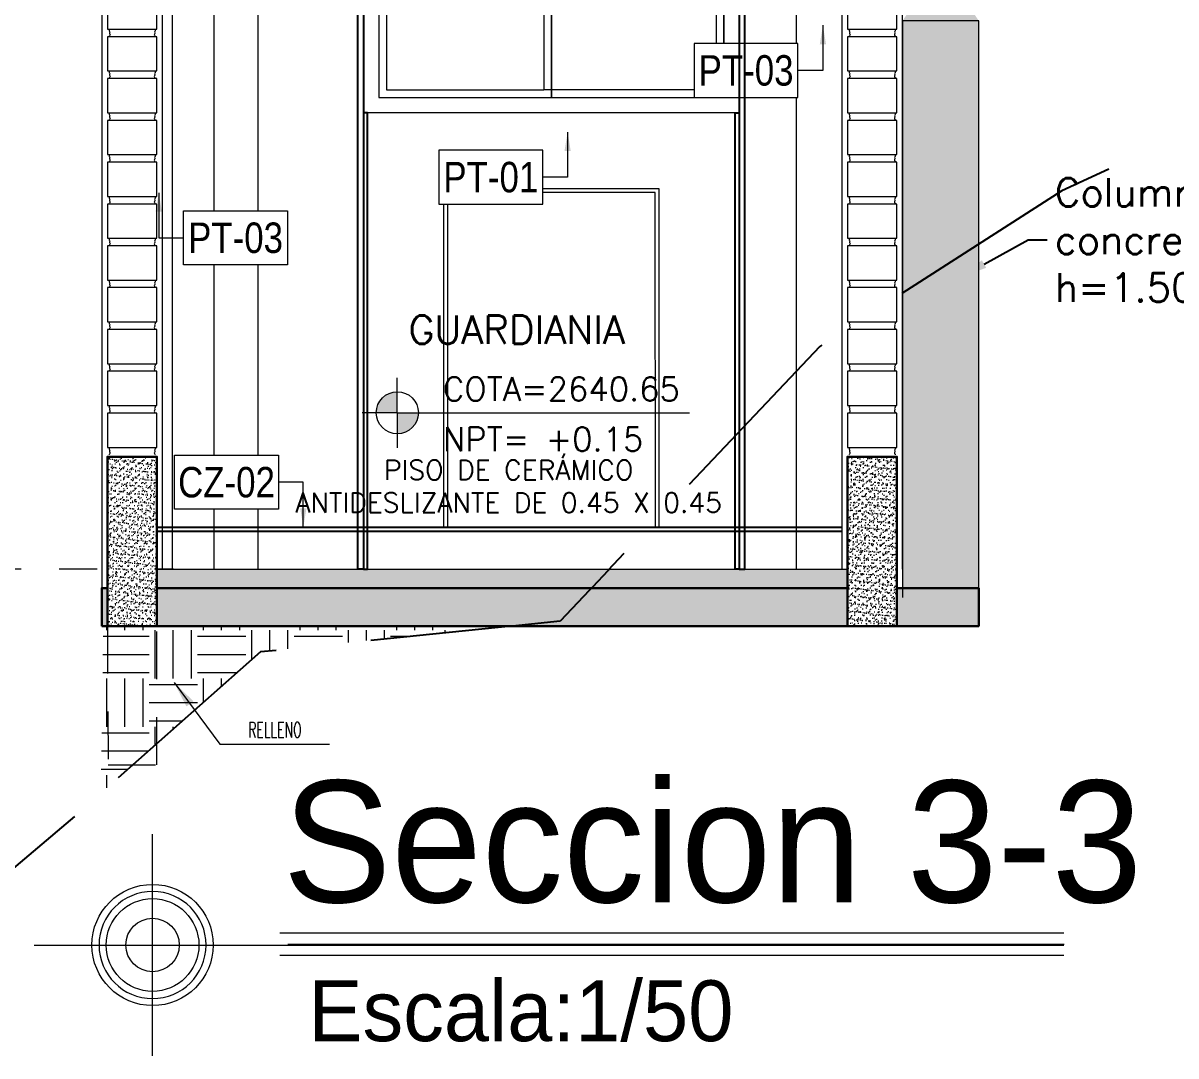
# Model space of a CAD drawing. Header units: millimetres. Extents: x -3570 to 5754, y -12788176 to 1214.
# Drawn here: x 3372.654 to 3375.684, y 1186.151 to 1188.867 of the extents above; entities that cross this region are included whole.
import ezdxf
from ezdxf import colors
from ezdxf.entities.mleader import LeaderData, LeaderLine
from ezdxf.enums import TextEntityAlignment as Align
from ezdxf.math import Vec2, Vec3

# ---------------------------------------------------------------- set-up
doc = ezdxf.new("R2010")
doc.units = ezdxf.units.MM
for name, pattern in [('BENT_XREF_CAHUIDE$0$HIDDEN2', [0.1875, 0.125, -0.0625]), ('CONTINUA', [0]), ('DASHED', [0.75, 0.5, -0.25]), ('HIDDEN2', [4.7625, 3.175, -1.5875]), ('TRAZOS1', [0.15, 0.1, -0.05])]:
    doc.linetypes.add(name, pattern=pattern)
for name, color, linetype, lineweight in [('.', 7, 'Continuous', 0), ('01. MUROS.', 7, 'Continuous', 20), ('07. TARRAJEO.', 70, 'Continuous', 0), ('08. FALSO PISO.', 201, 'Continuous', 5), ('12. VENTANAS.', 142, 'Continuous', 15), ('31. LOSA Y TECHO EN CORTE.', 7, 'Continuous', 30), ('32. SOBRECIMIENTO Y ELEM. DE CONCRETO EN CORTE.', 82, 'Continuous', 30), ('55. INDICADORES - TEXTO (SOLO MÓDULOS).', 45, 'Continuous', 5), ('57. TEXTOS GENERALES (MÓDULOS).', 7, 'Continuous', 0), ('COTAS', 7, 'Continuous', 0), ('LINEAS ELEVACIONES', 252, 'Continuous', 0), ('P-Columnas-existentes', 8, 'Continuous', 50), ('PROYECCION', 1, 'HIDDEN2', 9), ('SGE_0.13', 6, 'Continuous', 13), ('SGE_NIVELES', 1, 'Continuous', 9), ('SGE_TEXTO-CHICOS-03', 3, 'Continuous', 9), ('SGE_TEXTO-MEDIANO-04', 4, 'Continuous', 40), ('Texto', 7, 'Continuous', 5)]:
    doc.layers.add(name, color=color, linetype=linetype, lineweight=lineweight)
doc.layers.add('C-ROAD-PROF', color=1, linetype='DASHED')
doc.styles.add('ESC 1-50 C', font='arial.ttf', dxfattribs={"height": 0.075})
doc.styles.add('Pristina_ParCons', font='PRISTINA.TTF')
doc.styles.add('ROMANS', font='romans.shx')
doc.styles.add('SIMPLEX 50', font='simplex.shx', dxfattribs={"width": 0.6, "height": 0.08})
doc.styles.add('TEXTOS 20', font='ARIALN.TTF', dxfattribs={"height": 0.08})
doc.dimstyles.new('ESC G 1.50', dxfattribs={"dimtxt": 0.08, "dimasz": 0.08, "dimexe": 0.08, "dimexo": 0.05, "dimgap": 0.02, "dimtad": 2, "dimtih": 1, "dimtoh": 1, "dimzin": 1, "dimdsep": 46, "dimtxsty": 'SIMPLEX 50', "dimblk": 'ARCHTICK', "dimcen": 0, "dimdle": 0.06, "dimclrd": 256, "dimclre": 256, "dimclrt": 256, "dimadec": 0, "dimazin": 0, "dimtfac": 1, "dimtix": 1, "dimtmove": 2, "dimatfit": 3, "dimfxl": 0.5, "dimfxlon": 1, "dimlwd": -1, "dimlwe": -1, "dimarcsym": 0})

# ---------------------------------------------------------------- blocks, each defined once
blk = doc.blocks.new('*U294')
blk.add_wipeout([(0, 0.05), (0, 0), (1.8154, 0), (1.8154, 0.05)])
at = {"layer": '08. FALSO PISO.'}
h = blk.add_hatch(dxfattribs=at)
h.set_pattern_fill('AR-CONC', color=144, scale=0.0003)
h.set_pattern_definition([(50, (-321521.09505, -8885980.608303), (0.0546554006988, -0.00478172566167), [0.005715, -0.062865]), (355, (-321521.09505, -8885980.6083), (-0.0105730264275, 0.0573170535717), [0.004572, -0.050292175251]), (100.4514447, (-321521.090496, -8885980.6087), (0.0440823741271, 0.05253532557366), [0.00485700264, -0.05342707338]), (46.1842, (-321521.09505, -8885980.59306), (0.08132371226764, -0.0126126983798), [0.0085725, -0.0942975]), (96.63555761, (-321521.08827, -8885980.59411), (0.07122124021545, 0.0742278373793), [0.007285506942, -0.080140682448]), (351.18415117, (-321521.09505, -8885980.59306), (0.0712212402195, 0.07422783737566), [0.006857990121, -0.075437919576]), (21, (-321521.08743, -8885980.596873), (0.04548431738074, -0.03067955945613), [0.005715, -0.062865]), (326, (-321521.08743, -8885980.59687), (0.0185406085043, 0.0552563898367), [0.004572, -0.050292]), (71.451445, (-321521.08364, -8885980.59943), (0.0640249257836, 0.02457683066577), [0.00485700264, -0.05342698128]), (37.5, (-321521.09505, -8885980.608303), (0.000926580975178, 0.025366511661946), [0, -0.0496824, 0, -0.051054, 0, -0.0504825]), (7.5, (-321521.09505, -8885980.608303), (0.02004589875309, 0.03005417244544), [0, -0.0291084, 0, -0.0485394, 0, -0.0192405]), (327.5, (-321521.112043, -8885980.608303), (0.04067717855006, -0.0017186231978), [0, -0.01905, 0, -0.059436, 0, -0.078867]), (317.5, (-321521.119663, -8885980.608303), (0.0444387544158, 0.00762794731), [0, -0.024765, 0, -0.0394716, 0, -0.056007])])
h.paths.add_polyline_path([(1.8154, 0), (0, 0), (0, 0.05), (1.8154, 0.05)])
at = {"layer": '08. FALSO PISO.', "color": 144}
blk.add_lwpolyline([(1.8154, 0), (0, 0), (0, 0.05), (1.8154, 0.05)], close=True, dxfattribs=at)
blk = doc.blocks.new('*U295')
at = {"color": 9, "true_color": 0xc7c8ca}
blk.add_wipeout([(2.3055, 0), (2.3055, -0.1), (0, -0.1), (0, 0)], dxfattribs=at)
at = {"layer": '31. LOSA Y TECHO EN CORTE.', "lineweight": 0}
h = blk.add_hatch(dxfattribs=at)
h.set_pattern_fill('AR-CONC', color=256, scale=0.0005)
h.set_pattern_definition([(50, (-205.35011, 52.209195), (0.091092334, -0.007969543), [0.009525, -0.104775]), (355, (-205.35011, 52.209195), (-0.01762171, 0.095528423), [0.00762, -0.083820292]), (100.451445, (-205.34252, 52.20853), (0.073470624, 0.087558876), [0.008095004, -0.089045122]), (46.1842, (-205.35011, 52.2346), (0.13553952, -0.021021164), [0.0142875, -0.1571625]), (96.63556, (-205.33881, 52.23284), (0.11870207, 0.12371306), [0.01214251, -0.1335678]), (351.18415, (-205.35011, 52.2346), (0.11870207, 0.12371306), [0.01142998, -0.12572987]), (21, (-205.33741, 52.228245), (0.075807196, -0.0511326), [0.009525, -0.104775]), (326, (-205.33741, 52.228245), (0.030901014, 0.092093983), [0.00762, -0.08382]), (71.451445, (-205.33109, 52.22398), (0.10670821, 0.040961384), [0.008095004, -0.08904497]), (37.5, (-205.35011, 52.209195), (0.0015443016, 0.0422775194), [0, -0.082804, 0, -0.08509, 0, -0.0841375]), (7.5, (-205.35011, 52.209195), (0.033409831, 0.050090287), [0, -0.048514, 0, -0.080899, 0, -0.0320675]), (327.5, (-205.37843, 52.209195), (0.0677952976, -0.002864372), [0, -0.03175, 0, -0.09906, 0, -0.131445]), (317.5, (-205.39113, 52.209195), (0.07406459, 0.012713246), [0, -0.041275, 0, -0.065786, 0, -0.093345])])
h.paths.add_polyline_path([(0, -0.1), (2.3055, -0.1), (2.3055, 0), (0, 0)])
at = {"layer": '07. TARRAJEO.'}
blk.add_line((0.015, -0.1), (2.3055, -0.1), dxfattribs=at)
at = {"layer": '31. LOSA Y TECHO EN CORTE.'}
blk.add_lwpolyline([(0, -0.1), (2.3055, -0.1), (2.3055, 0), (0, 0)], close=True, dxfattribs=at)
blk = doc.blocks.new('*U292')
at = {"layer": '01. MUROS.', "color": 146, "true_color": 0x03507d}
for points in [[(0.13, 2.55), (0, 2.55), (0, 2.611), (0.13, 2.611)], [(0.13, 2.44), (0, 2.44), (0, 2.53), (0.13, 2.53)], [(0.13, 2.33), (0, 2.33), (0, 2.42), (0.13, 2.42)], [(0.13, 2.22), (0, 2.22), (0, 2.31), (0.13, 2.31)], [(0.13, 2.11), (0, 2.11), (0, 2.2), (0.13, 2.2)], [(0.13, 2), (0, 2), (0, 2.09), (0.13, 2.09)], [(0.13, 1.89), (0, 1.89), (0, 1.98), (0.13, 1.98)], [(0.13, 1.78), (0, 1.78), (0, 1.87), (0.13, 1.87)], [(0.13, 1.67), (0, 1.67), (0, 1.76), (0.13, 1.76)], [(0.13, 1.56), (0, 1.56), (0, 1.65), (0.13, 1.65)], [(0.13, 1.45), (0, 1.45), (0, 1.54), (0.13, 1.54)], [(0.13, 1.34), (0, 1.34), (0, 1.43), (0.13, 1.43)], [(0.13, 1.23), (0, 1.23), (0, 1.32), (0.13, 1.32)], [(0.13, 1.12), (0, 1.12), (0, 1.21), (0.13, 1.21)], [(0.13, 1.01), (0, 1.01), (0, 1.1), (0.13, 1.1)], [(0.13, 0.9), (0, 0.9), (0, 0.99), (0.13, 0.99)], [(0.13, 0.79), (0, 0.79), (0, 0.88), (0.13, 0.88)], [(0.13, 0.68), (0, 0.68), (0, 0.77), (0.13, 0.77)], [(0.13, 0.57), (0, 0.57), (0, 0.66), (0.13, 0.66)], [(0.13, 0.46), (0, 0.46), (0, 0.55), (0.13, 0.55)], [(0.13, 0.35), (0, 0.35), (0, 0.44), (0.13, 0.44)], [(0.13, 0.24), (0, 0.24), (0, 0.33), (0.13, 0.33)], [(0.13, 0.13), (0, 0.13), (0, 0.22), (0.13, 0.22)], [(0.13, 0.02), (0, 0.02), (0, 0.11), (0.13, 0.11)]]:
    blk.add_lwpolyline(points, close=True, dxfattribs=at)
for points, knots in [([(0.0058, 2.55), (0.0047, 2.5483), (0.0029, 2.5454), (0.0077, 2.5423), (0.0037, 2.5386), (0.0082, 2.5353), (0.0045, 2.5328), (0.0049, 2.5308), (0.005, 2.53)], [0.00011014, 0.00011014, 0.00011014, 0.00011014, 0.00522058, 0.00867691, 0.01247807, 0.01624097, 0.01967059, 0.02200747, 0.02200747, 0.02200747, 0.02200747]), ([(0.1242, 2.55), (0.1253, 2.5483), (0.1271, 2.5454), (0.1223, 2.5423), (0.1263, 2.5386), (0.1218, 2.5353), (0.1255, 2.5328), (0.1251, 2.5308), (0.125, 2.53)], [0.00011014, 0.00011014, 0.00011014, 0.00011014, 0.00522058, 0.0086769, 0.01247807, 0.01624097, 0.01967059, 0.02200747, 0.02200747, 0.02200747, 0.02200747]), ([(0.0058, 2.44), (0.0047, 2.4383), (0.0029, 2.4354), (0.0077, 2.4323), (0.0037, 2.4286), (0.0082, 2.4253), (0.0045, 2.4228), (0.0049, 2.4208), (0.005, 2.42)], [0.00011014, 0.00011014, 0.00011014, 0.00011014, 0.00522058, 0.00867691, 0.01247807, 0.01624097, 0.01967059, 0.02200747, 0.02200747, 0.02200747, 0.02200747]), ([(0.1242, 2.44), (0.1253, 2.4383), (0.1271, 2.4354), (0.1223, 2.4323), (0.1263, 2.4286), (0.1218, 2.4253), (0.1255, 2.4228), (0.1251, 2.4208), (0.125, 2.42)], [0.00011014, 0.00011014, 0.00011014, 0.00011014, 0.00522058, 0.0086769, 0.01247807, 0.01624097, 0.01967059, 0.02200747, 0.02200747, 0.02200747, 0.02200747]), ([(0.0058, 2.33), (0.0047, 2.3283), (0.0029, 2.3254), (0.0077, 2.3223), (0.0037, 2.3186), (0.0082, 2.3153), (0.0045, 2.3128), (0.0049, 2.3108), (0.005, 2.31)], [0.00011014, 0.00011014, 0.00011014, 0.00011014, 0.00522058, 0.00867691, 0.01247807, 0.01624097, 0.01967059, 0.02200747, 0.02200747, 0.02200747, 0.02200747]), ([(0.1242, 2.33), (0.1253, 2.3283), (0.1271, 2.3254), (0.1223, 2.3223), (0.1263, 2.3186), (0.1218, 2.3153), (0.1255, 2.3128), (0.1251, 2.3108), (0.125, 2.31)], [0.00011014, 0.00011014, 0.00011014, 0.00011014, 0.00522058, 0.0086769, 0.01247807, 0.01624097, 0.01967059, 0.02200747, 0.02200747, 0.02200747, 0.02200747]), ([(0.0058, 2.22), (0.0047, 2.2183), (0.0029, 2.2154), (0.0077, 2.2123), (0.0037, 2.2086), (0.0082, 2.2053), (0.0045, 2.2028), (0.0049, 2.2008), (0.005, 2.2)], [0.00011014, 0.00011014, 0.00011014, 0.00011014, 0.00522058, 0.00867691, 0.01247807, 0.01624097, 0.01967059, 0.02200747, 0.02200747, 0.02200747, 0.02200747]), ([(0.1242, 2.22), (0.1253, 2.2183), (0.1271, 2.2154), (0.1223, 2.2123), (0.1263, 2.2086), (0.1218, 2.2053), (0.1255, 2.2028), (0.1251, 2.2008), (0.125, 2.2)], [0.00011014, 0.00011014, 0.00011014, 0.00011014, 0.00522058, 0.0086769, 0.01247807, 0.01624097, 0.01967059, 0.02200747, 0.02200747, 0.02200747, 0.02200747]), ([(0.0058, 2.11), (0.0047, 2.1083), (0.0029, 2.1054), (0.0077, 2.1023), (0.0037, 2.0986), (0.0082, 2.0953), (0.0045, 2.0928), (0.0049, 2.0908), (0.005, 2.09)], [0.00011014, 0.00011014, 0.00011014, 0.00011014, 0.00522058, 0.00867691, 0.01247807, 0.01624097, 0.01967059, 0.02200747, 0.02200747, 0.02200747, 0.02200747]), ([(0.1242, 2.11), (0.1253, 2.1083), (0.1271, 2.1054), (0.1223, 2.1023), (0.1263, 2.0986), (0.1218, 2.0953), (0.1255, 2.0928), (0.1251, 2.0908), (0.125, 2.09)], [0.00011014, 0.00011014, 0.00011014, 0.00011014, 0.00522058, 0.0086769, 0.01247807, 0.01624097, 0.01967059, 0.02200747, 0.02200747, 0.02200747, 0.02200747]), ([(0.0058, 2), (0.0047, 1.9983), (0.0029, 1.9954), (0.0077, 1.9923), (0.0037, 1.9886), (0.0082, 1.9853), (0.0045, 1.9828), (0.0049, 1.9808), (0.005, 1.98)], [0.00011014, 0.00011014, 0.00011014, 0.00011014, 0.00522058, 0.00867691, 0.01247807, 0.01624097, 0.01967059, 0.02200747, 0.02200747, 0.02200747, 0.02200747]), ([(0.1242, 2), (0.1253, 1.9983), (0.1271, 1.9954), (0.1223, 1.9923), (0.1263, 1.9886), (0.1218, 1.9853), (0.1255, 1.9828), (0.1251, 1.9808), (0.125, 1.98)], [0.00011014, 0.00011014, 0.00011014, 0.00011014, 0.00522058, 0.0086769, 0.01247807, 0.01624097, 0.01967059, 0.02200747, 0.02200747, 0.02200747, 0.02200747]), ([(0.0058, 1.89), (0.0047, 1.8883), (0.0029, 1.8854), (0.0077, 1.8823), (0.0037, 1.8786), (0.0082, 1.8753), (0.0045, 1.8728), (0.0049, 1.8708), (0.005, 1.87)], [0.00011014, 0.00011014, 0.00011014, 0.00011014, 0.00522058, 0.00867691, 0.01247807, 0.01624097, 0.01967059, 0.02200747, 0.02200747, 0.02200747, 0.02200747]), ([(0.1242, 1.89), (0.1253, 1.8883), (0.1271, 1.8854), (0.1223, 1.8823), (0.1263, 1.8786), (0.1218, 1.8753), (0.1255, 1.8728), (0.1251, 1.8708), (0.125, 1.87)], [0.00011014, 0.00011014, 0.00011014, 0.00011014, 0.00522058, 0.0086769, 0.01247807, 0.01624097, 0.01967059, 0.02200747, 0.02200747, 0.02200747, 0.02200747]), ([(0.0058, 1.78), (0.0047, 1.7783), (0.0029, 1.7754), (0.0077, 1.7723), (0.0037, 1.7686), (0.0082, 1.7653), (0.0045, 1.7628), (0.0049, 1.7608), (0.005, 1.76)], [0.00011014, 0.00011014, 0.00011014, 0.00011014, 0.00522058, 0.00867691, 0.01247807, 0.01624097, 0.01967059, 0.02200747, 0.02200747, 0.02200747, 0.02200747]), ([(0.1242, 1.78), (0.1253, 1.7783), (0.1271, 1.7754), (0.1223, 1.7723), (0.1263, 1.7686), (0.1218, 1.7653), (0.1255, 1.7628), (0.1251, 1.7608), (0.125, 1.76)], [0.00011014, 0.00011014, 0.00011014, 0.00011014, 0.00522058, 0.0086769, 0.01247807, 0.01624097, 0.01967059, 0.02200747, 0.02200747, 0.02200747, 0.02200747]), ([(0.0058, 1.67), (0.0047, 1.6683), (0.0029, 1.6654), (0.0077, 1.6623), (0.0037, 1.6586), (0.0082, 1.6553), (0.0045, 1.6528), (0.0049, 1.6508), (0.005, 1.65)], [0.00011014, 0.00011014, 0.00011014, 0.00011014, 0.00522058, 0.00867691, 0.01247807, 0.01624097, 0.01967059, 0.02200747, 0.02200747, 0.02200747, 0.02200747]), ([(0.1242, 1.67), (0.1253, 1.6683), (0.1271, 1.6654), (0.1223, 1.6623), (0.1263, 1.6586), (0.1218, 1.6553), (0.1255, 1.6528), (0.1251, 1.6508), (0.125, 1.65)], [0.00011014, 0.00011014, 0.00011014, 0.00011014, 0.00522058, 0.0086769, 0.01247807, 0.01624097, 0.01967059, 0.02200747, 0.02200747, 0.02200747, 0.02200747]), ([(0.0058, 1.56), (0.0047, 1.5583), (0.0029, 1.5554), (0.0077, 1.5523), (0.0037, 1.5486), (0.0082, 1.5453), (0.0045, 1.5428), (0.0049, 1.5408), (0.005, 1.54)], [0.00011014, 0.00011014, 0.00011014, 0.00011014, 0.00522058, 0.00867691, 0.01247807, 0.01624097, 0.01967059, 0.02200747, 0.02200747, 0.02200747, 0.02200747]), ([(0.1242, 1.56), (0.1253, 1.5583), (0.1271, 1.5554), (0.1223, 1.5523), (0.1263, 1.5486), (0.1218, 1.5453), (0.1255, 1.5428), (0.1251, 1.5408), (0.125, 1.54)], [0.00011014, 0.00011014, 0.00011014, 0.00011014, 0.00522058, 0.0086769, 0.01247807, 0.01624097, 0.01967059, 0.02200747, 0.02200747, 0.02200747, 0.02200747]), ([(0.0058, 1.45), (0.0047, 1.4483), (0.0029, 1.4454), (0.0077, 1.4423), (0.0037, 1.4386), (0.0082, 1.4353), (0.0045, 1.4328), (0.0049, 1.4308), (0.005, 1.43)], [0.00011014, 0.00011014, 0.00011014, 0.00011014, 0.00522058, 0.00867691, 0.01247807, 0.01624097, 0.01967059, 0.02200747, 0.02200747, 0.02200747, 0.02200747]), ([(0.1242, 1.45), (0.1253, 1.4483), (0.1271, 1.4454), (0.1223, 1.4423), (0.1263, 1.4386), (0.1218, 1.4353), (0.1255, 1.4328), (0.1251, 1.4308), (0.125, 1.43)], [0.00011014, 0.00011014, 0.00011014, 0.00011014, 0.00522058, 0.0086769, 0.01247807, 0.01624097, 0.01967059, 0.02200747, 0.02200747, 0.02200747, 0.02200747]), ([(0.0058, 1.34), (0.0047, 1.3383), (0.0029, 1.3354), (0.0077, 1.3323), (0.0037, 1.3286), (0.0082, 1.3253), (0.0045, 1.3228), (0.0049, 1.3208), (0.005, 1.32)], [0.00011014, 0.00011014, 0.00011014, 0.00011014, 0.00522058, 0.00867691, 0.01247807, 0.01624097, 0.01967059, 0.02200747, 0.02200747, 0.02200747, 0.02200747]), ([(0.1242, 1.34), (0.1253, 1.3383), (0.1271, 1.3354), (0.1223, 1.3323), (0.1263, 1.3286), (0.1218, 1.3253), (0.1255, 1.3228), (0.1251, 1.3208), (0.125, 1.32)], [0.00011014, 0.00011014, 0.00011014, 0.00011014, 0.00522058, 0.0086769, 0.01247807, 0.01624097, 0.01967059, 0.02200747, 0.02200747, 0.02200747, 0.02200747]), ([(0.0058, 1.23), (0.0047, 1.2283), (0.0029, 1.2254), (0.0077, 1.2223), (0.0037, 1.2186), (0.0082, 1.2153), (0.0045, 1.2128), (0.0049, 1.2108), (0.005, 1.21)], [0.00011014, 0.00011014, 0.00011014, 0.00011014, 0.00522058, 0.00867691, 0.01247807, 0.01624097, 0.01967059, 0.02200747, 0.02200747, 0.02200747, 0.02200747]), ([(0.1242, 1.23), (0.1253, 1.2283), (0.1271, 1.2254), (0.1223, 1.2223), (0.1263, 1.2186), (0.1218, 1.2153), (0.1255, 1.2128), (0.1251, 1.2108), (0.125, 1.21)], [0.00011014, 0.00011014, 0.00011014, 0.00011014, 0.00522058, 0.0086769, 0.01247807, 0.01624097, 0.01967059, 0.02200747, 0.02200747, 0.02200747, 0.02200747]), ([(0.0058, 1.12), (0.0047, 1.1183), (0.0029, 1.1154), (0.0077, 1.1123), (0.0037, 1.1086), (0.0082, 1.1053), (0.0045, 1.1028), (0.0049, 1.1008), (0.005, 1.1)], [0.00011014, 0.00011014, 0.00011014, 0.00011014, 0.00522058, 0.00867691, 0.01247807, 0.01624097, 0.01967059, 0.02200747, 0.02200747, 0.02200747, 0.02200747]), ([(0.1242, 1.12), (0.1253, 1.1183), (0.1271, 1.1154), (0.1223, 1.1123), (0.1263, 1.1086), (0.1218, 1.1053), (0.1255, 1.1028), (0.1251, 1.1008), (0.125, 1.1)], [0.00011014, 0.00011014, 0.00011014, 0.00011014, 0.00522058, 0.0086769, 0.01247807, 0.01624097, 0.01967059, 0.02200747, 0.02200747, 0.02200747, 0.02200747]), ([(0.0058, 1.01), (0.0047, 1.0083), (0.0029, 1.0054), (0.0077, 1.0023), (0.0037, 0.9986), (0.0082, 0.9953), (0.0045, 0.9928), (0.0049, 0.9908), (0.005, 0.99)], [0.00011014, 0.00011014, 0.00011014, 0.00011014, 0.00522058, 0.00867691, 0.01247807, 0.01624097, 0.01967059, 0.02200747, 0.02200747, 0.02200747, 0.02200747]), ([(0.1242, 1.01), (0.1253, 1.0083), (0.1271, 1.0054), (0.1223, 1.0023), (0.1263, 0.9986), (0.1218, 0.9953), (0.1255, 0.9928), (0.1251, 0.9908), (0.125, 0.99)], [0.00011014, 0.00011014, 0.00011014, 0.00011014, 0.00522058, 0.0086769, 0.01247807, 0.01624097, 0.01967059, 0.02200747, 0.02200747, 0.02200747, 0.02200747]), ([(0.0058, 0.9), (0.0047, 0.8983), (0.0029, 0.8954), (0.0077, 0.8923), (0.0037, 0.8886), (0.0082, 0.8853), (0.0045, 0.8828), (0.0049, 0.8808), (0.005, 0.88)], [0.00011014, 0.00011014, 0.00011014, 0.00011014, 0.00522058, 0.00867691, 0.01247807, 0.01624097, 0.01967059, 0.02200747, 0.02200747, 0.02200747, 0.02200747]), ([(0.1242, 0.9), (0.1253, 0.8983), (0.1271, 0.8954), (0.1223, 0.8923), (0.1263, 0.8886), (0.1218, 0.8853), (0.1255, 0.8828), (0.1251, 0.8808), (0.125, 0.88)], [0.00011014, 0.00011014, 0.00011014, 0.00011014, 0.00522058, 0.0086769, 0.01247807, 0.01624097, 0.01967059, 0.02200747, 0.02200747, 0.02200747, 0.02200747]), ([(0.0058, 0.79), (0.0047, 0.7883), (0.0029, 0.7854), (0.0077, 0.7823), (0.0037, 0.7786), (0.0082, 0.7753), (0.0045, 0.7728), (0.0049, 0.7708), (0.005, 0.77)], [0.00011014, 0.00011014, 0.00011014, 0.00011014, 0.00522058, 0.00867691, 0.01247807, 0.01624097, 0.01967059, 0.02200747, 0.02200747, 0.02200747, 0.02200747]), ([(0.1242, 0.79), (0.1253, 0.7883), (0.1271, 0.7854), (0.1223, 0.7823), (0.1263, 0.7786), (0.1218, 0.7753), (0.1255, 0.7728), (0.1251, 0.7708), (0.125, 0.77)], [0.00011014, 0.00011014, 0.00011014, 0.00011014, 0.00522058, 0.0086769, 0.01247807, 0.01624097, 0.01967059, 0.02200747, 0.02200747, 0.02200747, 0.02200747]), ([(0.0058, 0.68), (0.0047, 0.6783), (0.0029, 0.6754), (0.0077, 0.6723), (0.0037, 0.6686), (0.0082, 0.6653), (0.0045, 0.6628), (0.0049, 0.6608), (0.005, 0.66)], [0.00011014, 0.00011014, 0.00011014, 0.00011014, 0.00522058, 0.00867691, 0.01247807, 0.01624097, 0.01967059, 0.02200747, 0.02200747, 0.02200747, 0.02200747]), ([(0.1242, 0.68), (0.1253, 0.6783), (0.1271, 0.6754), (0.1223, 0.6723), (0.1263, 0.6686), (0.1218, 0.6653), (0.1255, 0.6628), (0.1251, 0.6608), (0.125, 0.66)], [0.00011014, 0.00011014, 0.00011014, 0.00011014, 0.00522058, 0.0086769, 0.01247807, 0.01624097, 0.01967059, 0.02200747, 0.02200747, 0.02200747, 0.02200747]), ([(0.0058, 0.57), (0.0047, 0.5683), (0.0029, 0.5654), (0.0077, 0.5623), (0.0037, 0.5586), (0.0082, 0.5553), (0.0045, 0.5528), (0.0049, 0.5508), (0.005, 0.55)], [0.00011014, 0.00011014, 0.00011014, 0.00011014, 0.00522058, 0.00867691, 0.01247807, 0.01624097, 0.01967059, 0.02200747, 0.02200747, 0.02200747, 0.02200747]), ([(0.1242, 0.57), (0.1253, 0.5683), (0.1271, 0.5654), (0.1223, 0.5623), (0.1263, 0.5586), (0.1218, 0.5553), (0.1255, 0.5528), (0.1251, 0.5508), (0.125, 0.55)], [0.00011014, 0.00011014, 0.00011014, 0.00011014, 0.00522058, 0.0086769, 0.01247807, 0.01624097, 0.01967059, 0.02200747, 0.02200747, 0.02200747, 0.02200747]), ([(0.0058, 0.46), (0.0047, 0.4583), (0.0029, 0.4554), (0.0077, 0.4523), (0.0037, 0.4486), (0.0082, 0.4453), (0.0045, 0.4428), (0.0049, 0.4408), (0.005, 0.44)], [0.00011014, 0.00011014, 0.00011014, 0.00011014, 0.00522058, 0.00867691, 0.01247807, 0.01624097, 0.01967059, 0.02200747, 0.02200747, 0.02200747, 0.02200747]), ([(0.1242, 0.46), (0.1253, 0.4583), (0.1271, 0.4554), (0.1223, 0.4523), (0.1263, 0.4486), (0.1218, 0.4453), (0.1255, 0.4428), (0.1251, 0.4408), (0.125, 0.44)], [0.00011014, 0.00011014, 0.00011014, 0.00011014, 0.00522058, 0.0086769, 0.01247807, 0.01624097, 0.01967059, 0.02200747, 0.02200747, 0.02200747, 0.02200747]), ([(0.0058, 0.35), (0.0047, 0.3483), (0.0029, 0.3454), (0.0077, 0.3423), (0.0037, 0.3386), (0.0082, 0.3353), (0.0045, 0.3328), (0.0049, 0.3308), (0.005, 0.33)], [0.00011014, 0.00011014, 0.00011014, 0.00011014, 0.00522058, 0.00867691, 0.01247807, 0.01624097, 0.01967059, 0.02200747, 0.02200747, 0.02200747, 0.02200747]), ([(0.1242, 0.35), (0.1253, 0.3483), (0.1271, 0.3454), (0.1223, 0.3423), (0.1263, 0.3386), (0.1218, 0.3353), (0.1255, 0.3328), (0.1251, 0.3308), (0.125, 0.33)], [0.00011014, 0.00011014, 0.00011014, 0.00011014, 0.00522058, 0.0086769, 0.01247807, 0.01624097, 0.01967059, 0.02200747, 0.02200747, 0.02200747, 0.02200747]), ([(0.0058, 0.24), (0.0047, 0.2383), (0.0029, 0.2354), (0.0077, 0.2323), (0.0037, 0.2286), (0.0082, 0.2253), (0.0045, 0.2228), (0.0049, 0.2208), (0.005, 0.22)], [0.00011014, 0.00011014, 0.00011014, 0.00011014, 0.00522058, 0.00867691, 0.01247807, 0.01624097, 0.01967059, 0.02200747, 0.02200747, 0.02200747, 0.02200747]), ([(0.1242, 0.24), (0.1253, 0.2383), (0.1271, 0.2354), (0.1223, 0.2323), (0.1263, 0.2286), (0.1218, 0.2253), (0.1255, 0.2228), (0.1251, 0.2208), (0.125, 0.22)], [0.00011014, 0.00011014, 0.00011014, 0.00011014, 0.00522058, 0.0086769, 0.01247807, 0.01624097, 0.01967059, 0.02200747, 0.02200747, 0.02200747, 0.02200747]), ([(0.0058, 0.13), (0.0047, 0.1283), (0.0029, 0.1254), (0.0077, 0.1223), (0.0037, 0.1186), (0.0082, 0.1153), (0.0045, 0.1128), (0.0049, 0.1108), (0.005, 0.11)], [0.00011014, 0.00011014, 0.00011014, 0.00011014, 0.00522058, 0.00867691, 0.01247807, 0.01624097, 0.01967059, 0.02200747, 0.02200747, 0.02200747, 0.02200747]), ([(0.1242, 0.13), (0.1253, 0.1283), (0.1271, 0.1254), (0.1223, 0.1223), (0.1263, 0.1186), (0.1218, 0.1153), (0.1255, 0.1128), (0.1251, 0.1108), (0.125, 0.11)], [0.00011014, 0.00011014, 0.00011014, 0.00011014, 0.00522058, 0.0086769, 0.01247807, 0.01624097, 0.01967059, 0.02200747, 0.02200747, 0.02200747, 0.02200747]), ([(0.0058, 0.02), (0.0047, 0.0183), (0.0029, 0.0154), (0.0077, 0.0123), (0.0037, 0.0086), (0.0082, 0.0053), (0.0045, 0.0028), (0.0049, 0.0008), (0.005, 0)], [0.00011014, 0.00011014, 0.00011014, 0.00011014, 0.00522058, 0.00867691, 0.01247807, 0.01624097, 0.01967059, 0.02200747, 0.02200747, 0.02200747, 0.02200747]), ([(0.1242, 0.02), (0.1253, 0.0183), (0.1271, 0.0154), (0.1223, 0.0123), (0.1263, 0.0086), (0.1218, 0.0053), (0.1255, 0.0028), (0.1251, 0.0008), (0.125, 0)], [0.00011014, 0.00011014, 0.00011014, 0.00011014, 0.00522058, 0.0086769, 0.01247807, 0.01624097, 0.01967059, 0.02200747, 0.02200747, 0.02200747, 0.02200747])]:
    blk.add_open_spline(points, degree=3, knots=knots, dxfattribs=at)
blk = doc.blocks.new('*U297')
blk.add_wipeout([(0, 0.4453), (0, 0), (0.13, 0), (0.13, 0.4453)])
at = {"layer": '32. SOBRECIMIENTO Y ELEM. DE CONCRETO EN CORTE.', "lineweight": 0}
h = blk.add_hatch(dxfattribs=at)
h.set_pattern_fill('AR-SAND', color=256, scale=0.00031, style=0)
h.set_pattern_definition([(37.5, (-700.473266, -594.742155), (-0.0004960097, 0.01517181036), [0, -0.01196848, 0, -0.0133858, 0, -0.01279525]), (7.5, (-700.473266, -594.742155), (0.01393522178, 0.0222215781), [0, -0.00645668, 0, -0.01078738, 0, -0.00413385]), (327.5, (-700.482951, -594.742155), (0.02452076348, 4.455273e-05), [0, -0.003937, 0, -0.0141732, 0, -0.0185039]), (317.5, (-700.482951, -594.742155), (0.02367025003, 0.006910809), [0, -0.0019685, 0, -0.00929132, 0, -0.0106299])])
h.paths.add_polyline_path([(0.13, 0), (0, 0), (0, 0.4453), (0.13, 0.4453)])
at = {"layer": '32. SOBRECIMIENTO Y ELEM. DE CONCRETO EN CORTE.'}
blk.add_lwpolyline([(0.13, 0), (0, 0), (0, 0.4453), (0.13, 0.4453)], close=True, dxfattribs=at)
blk = doc.blocks.new('NIVELES')
h = blk.add_hatch(color=256)
h.paths.add_polyline_path([(0, 0.0798, 0.414214), (-0.0798, 0), (0, 0)])
h.paths.add_polyline_path([(0.0798, 0), (0, 0), (0, -0.0798, 0.414214)])
for points in [[(0, 0.0798), (0, 0.133)], [(0, 0), (0, 0.0798)], [(-0.0798, 0), (-0.133, 0)], [(0, 0), (-0.0798, 0)], [(0, 0), (0.0798, 0)], [(0, 0), (0, -0.0798)], [(0.0798, 0), (1.108, 0)], [(0, -0.0798), (0, -0.133)]]:
    blk.add_lwpolyline(points)
blk.add_circle((0, 0), 0.0798)
at = {"style": 'ROMANS'}
for tag, p in [('COTA', (0.1729, 0.0454)), ('NIVEL', (0.1729, -0.1452))]:
    blk.add_attdef(tag, p, '', height=0.09, dxfattribs=at)
blk = doc.blocks.new('ercfrefr')
at = {"layer": '12. VENTANAS.'}
for p, q in [((1308.1122, 389.0112), (1308.1122, 388.5462)), ((1308.1122, 388.5462), (1308.1122, 389.0112)), ((1308.0922, 388.5662), (1308.0922, 388.9912)), ((1308.1322, 388.9912), (1308.1322, 388.5662)), ((1307.6789, 388.5662), (1308.5455, 388.5662)), ((1307.6589, 388.5062), (1307.6589, 387.4413)), ((1308.5655, 388.5062), (1307.6589, 388.5062)), ((1307.6589, 388.5062), (1307.6589, 387.4413)), ((1308.1122, 387.4413), (1308.1122, 388.5062)), ((1308.1122, 388.5062), (1308.1122, 387.4413)), ((1308.1122, 388.5062), (1308.1122, 387.4413)), ((1308.1122, 388.5062), (1308.1122, 387.4413)), ((1308.5655, 387.4413), (1308.5655, 388.5062)), ((1308.5655, 388.5062), (1308.5655, 387.4413)), ((1308.5455, 388.4862), (1307.6789, 388.4862)), ((1307.6789, 388.4862), (1307.6789, 387.4613)), ((1308.0922, 388.4862), (1308.0922, 387.4613)), ((1308.5455, 388.4862), (1308.5455, 387.4613)), ((1307.6789, 387.4613), (1308.0922, 387.4613)), ((1308.5455, 387.4613), (1308.0922, 387.4613)), ((1307.6589, 387.4413), (1308.5655, 387.4413))]:
    blk.add_line(p, q, dxfattribs=at)
at = {"layer": '12. VENTANAS.', "elevation": 0}
for points in [[(1308.1122, 387.4013), (1307.6189, 387.4013), (1307.6189, 389.0512), (1308.1122, 389.0512)], [(1307.9721, 389.0112), (1307.6589, 389.0112), (1307.6589, 388.5462), (1307.9721, 388.5462)]]:
    blk.add_lwpolyline(points, dxfattribs=at)
at = {"layer": '12. VENTANAS.'}
for points in [[(1308.1122, 389.0512), (1308.6055, 389.0512), (1308.6055, 387.4013), (1308.1122, 387.4013)], [(1307.9721, 388.5462), (1308.5655, 388.5462), (1308.5655, 389.0112), (1307.9721, 389.0112)]]:
    blk.add_lwpolyline(points, dxfattribs=at)
blk.add_polyline3d([(1308.5455, 388.5662, 0), (1308.5455, 388.9912, 0), (1307.9721, 388.9912, 0), (1307.6789, 388.9912, 0), (1307.6789, 388.5662, 0)], dxfattribs=at)
blk = doc.blocks.new('_ArchTick')
at = {"color": 0, "linetype": 'Continuous', "const_width": 0.15}
blk.add_lwpolyline([(-0.5, -0.5), (0.5, 0.5)], dxfattribs=at)
blk = doc.blocks.new('sdds s s')
at = {"layer": 'C-ROAD-PROF', "color": 1, "linetype": 'DASHED', "lineweight": -3}
for p, q in [((-45248.9805, 28385.1246), (-45248.1761, 28384.7542)), ((-45248.1761, 28384.7542), (-45247.54, 28384.3448)), ((-45247.54, 28384.3448), (-45246.857, 28383.6221)), ((-45246.857, 28383.6221), (-45246.0698, 28383.5412)), ((-45246.0698, 28383.5412), (-45245.5802, 28383.1085)), ((-45245.5802, 28383.1085), (-45245.0449, 28382.6546))]:
    blk.add_line(p, q, dxfattribs=at)
blk = doc.blocks.new('*U306')
blk.add_wipeout([(-0.3912, -0.1587), (-0.3912, -0.3006), (-0.1184, -0.3006), (-0.1184, -0.1587)]).dxf.layer = '55. INDICADORES - TEXTO (SOLO MÓDULOS).'
at = {"layer": '55. INDICADORES - TEXTO (SOLO MÓDULOS).'}
blk.add_lwpolyline([(-0.3912, -0.3006), (-0.1184, -0.3006), (-0.1184, -0.1587), (-0.3912, -0.1587)], close=True, dxfattribs=at)
at = {"layer": '55. INDICADORES - TEXTO (SOLO MÓDULOS).', "style": 'TEXTOS 20'}
blk.add_attdef('ITEM', text='', height=0.08, dxfattribs=at).set_placement((-0.2548, -0.2297), align=Align.MIDDLE_CENTER)
at = {"layer": '55. INDICADORES - TEXTO (SOLO MÓDULOS).'}
blk.add_leader([(-0.0529, -0.1112), (-0.0529, -0.2297), (-0.1184, -0.2297)], dimstyle='ESC G 1.50', override={"dimasz": 0.05}, dxfattribs=at)

msp = doc.modelspace()

# ---------------------------------------------------------------- linework, layer by layer
at = {"color": 146, "linetype": 'CONTINUA', "true_color": 0x105689}
for points in [[(3372.926, 1187.441), (3372.926, 1187.541), (3374.806, 1187.541)], [(3372.926, 1187.431), (3372.926, 1187.531), (3374.806, 1187.531)]]:
    msp.add_lwpolyline(points, dxfattribs=at)
at = {"layer": '07. TARRAJEO.'}
msp.add_line((3374.966, 1187.431), (3374.966, 1190.572), dxfattribs=at)
at = {"layer": 'COTAS', "color": 9, "true_color": 0xc7c8ca}
msp.add_line((3374.686, 1190.281), (3374.686, 1187.431), dxfattribs=at)
at = {"layer": 'COTAS', "color": 9, "true_color": 0xc7c8ca, "elevation": 0}
for points in [[(3373.5492, 1188.631), (3373.5492, 1187.541)], [(3373.5592, 1188.631), (3373.5592, 1187.541)]]:
    msp.add_lwpolyline(points, dxfattribs=at)
at = {"layer": 'COTAS', "color": 9, "true_color": 0xc7c8ca}
for points in [[(3374.526, 1187.541), (3374.5258, 1188.631), (3373.5592, 1188.631), (3373.5592, 1187.541)], [(3374.326, 1187.5409), (3374.3258, 1188.431), (3373.7592, 1188.431), (3373.7592, 1187.541)], [(3374.316, 1187.5409), (3374.3158, 1188.421), (3373.7692, 1188.421), (3373.7692, 1187.541)]]:
    msp.add_lwpolyline(points, dxfattribs=at)
at = {"layer": 'PROYECCION', "linetype": 'TRAZOS1'}
msp.add_line((3373.0488, 1187.431), (3370.8592, 1187.431), dxfattribs=at)
at = {"layer": 'Texto', "color": 7, "linetype": 'Continuous', "lineweight": 5}
for p, q in [((3372.9941, 1186.1506), (3372.9941, 1186.7341)), ((3373.3287, 1186.474), (3375.3894, 1186.474)), ((3372.6829, 1186.4423), (3375.3902, 1186.4423)), ((3373.3287, 1186.4154), (3375.3894, 1186.4154))]:
    msp.add_line(p, q, dxfattribs=at)
at = {"layer": 'Texto', "color": 7}
msp.add_line((3373.3499, 1186.4447), (3375.3906, 1186.4447), dxfattribs=at)
at = {"layer": 'Texto', "color": 7, "linetype": 'Continuous', "lineweight": 5}
for radius in [0.1594, 0.1219]:
    msp.add_circle((3372.9941, 1186.4423), radius, dxfattribs=at)
at = {"layer": 'Texto', "color": 7, "linetype": 'Continuous'}
msp.add_circle((3372.9941, 1186.4423), 0.0703, dxfattribs=at)
at = {"layer": 'Texto', "color": 7}
msp.add_arc((3372.9941, 1186.4423), 0.1407, 90.0005, 89.8703, dxfattribs=at)

# ---------------------------------------------------------------- block references
at = {"color": 251, "true_color": 0x636466}
msp.add_blockref('ercfrefr', (2065.9303, 801.2297), dxfattribs=at)
at = {"layer": '01. MUROS.', "xscale": -1}
for p in [(3373.0055, 1187.731), (3374.951, 1187.731)]:
    msp.add_blockref('*U292', p, dxfattribs=at)
at = {"layer": 'SGE_NIVELES'}
ref = msp.add_blockref('NIVELES', (3373.6376, 1187.842), dxfattribs=dict(at, xscale=0.6931843137543525, yscale=0.6931843137543525, zscale=0.6931843137543525))
ref.add_attrib('COTA', 'COTA=2640.65', (3373.7575, 1187.8734, -386442388.3779), dxfattribs={"layer": '0', "height": 0.062387, "style": 'ROMANS'})
ref.add_attrib('NIVEL', 'NPT= +0.15', (3373.7575, 1187.7414, -386442388.3779), dxfattribs={"layer": '0', "height": 0.06239, "style": 'ROMANS'})

# ---------------------------------------------------------------- texts
at = {"layer": 'SGE_TEXTO-CHICOS-03', "insert": (3374.028, 1187.7173), "char_height": 0.05152, "attachment_point": 2, "style": 'ROMANS'}
msp.add_mtext('\\pxi-3.7908,qc;PISO DE CERÁMICO\\P\\pq*;ANTIDESLIZANTE DE 0.45 X 0.45', dxfattribs=at)
at = {"layer": 'SGE_TEXTO-CHICOS-03', "color": 251, "true_color": 0x636466, "insert": (3372.8786, 1187.0283, -56095302.5047), "char_height": 0.04, "attachment_point": 1, "rotation": 0, "style": 'SIMPLEX 50'}
msp.add_mtext_dynamic_manual_height_columns('\\pxqc;RELLENO', width=0.874495, gutter_width=9.375, heights=[0], dxfattribs=at)
at = {"layer": 'SGE_TEXTO-MEDIANO-04', "lineweight": 20, "insert": (3373.9518, 1188.0606), "char_height": 0.07498, "width": 1.520319, "attachment_point": 5, "style": 'ROMANS'}
msp.add_mtext('GUARDIANIA', dxfattribs=at)
at = {"layer": 'Texto', "color": 7, "style": 'Pristina_ParCons'}
for s, height, p in [('Seccion 3-3', 0.319954, (3373.3364, 1186.5547)), ('Escala:1/50', 0.159977, (3373.4034, 1186.1894))]:
    msp.add_text(s, height=height, dxfattribs=at).set_placement(p)

# ---------------------------------------------------------------- leaders
at = {"layer": '57. TEXTOS GENERALES (MÓDULOS).', "color": 251, "true_color": 0x636466}
msp.add_leader([(3373.0506, 1187.1327, -56095302.5047), (3373.1708, 1186.9708, -56095302.5047), (3373.4592, 1186.9708, -56095302.5047)], dimstyle='ESC G 1.50', override={"dimasz": 0.07}, dxfattribs=at)
at = {"layer": 'SGE_TEXTO-CHICOS-03'}
ml = msp.add_multileader_mtext('Standard', dxfattribs=at)
ml.set_content('{\\Fromans|c0;Columneta de \\Pconcreto h=1.50m}', color=256, style='ESC 1-50 C')
ml.set_leader_properties()
ml.build(insert=Vec2(0, 0))
ml.multileader.update_dxf_attribs({"text_left_attachment_type": 2, "text_right_attachment_type": 2, "dogleg_length": 0.1, "arrow_head_size": 0.07})
ctx = ml.context
ctx.base_point, ctx.char_height, ctx.arrow_head_size, ctx.landing_gap_size, ctx.plane_origin = Vec3(3375.3462, 1188.2966, -99722446.6615), 0.075, 0.07, 0.02, Vec3(3376.6357, 1187.3384, -99722446.6615)
ctx.left_attachment, ctx.right_attachment = 2, 2
notes = []
notes.append((ctx, [(1, (1, 1, 0), (3375.2962, 1188.2966, -99722446.6615), (1, 0), 0.05, [(0, [(3375.1186, 1188.1995, -99722446.6615)], 0, [])])]))
ctx.mtext.insert, ctx.mtext.rotation, ctx.mtext.width, ctx.mtext.flow_direction = Vec3(3375.3662, 1188.4591, -99722446.6615), 6.283185, 0.842971, 5
for ctx, leaders in notes:
    for number, flags, end, landing, length, lines in leaders:
        leader = LeaderData()
        leader.index, (leader.has_last_leader_line, leader.has_dogleg_vector, leader.attachment_direction) = number, flags
        leader.last_leader_point, leader.dogleg_vector, leader.dogleg_length = Vec3(end), Vec3(landing), length
        for number, points, colour, breaks in lines:
            line = LeaderLine()
            line.index, line.vertices, line.color, line.breaks = number, Vec3.list(points), colors.encode_raw_color(colour), breaks
            leader.lines.append(line)
        ctx.leaders.append(leader)

# ---------------------------------------------------------------- next in the draw order: block references
at = {"layer": '08. FALSO PISO.'}
msp.add_blockref('*U294', (3373.0055, 1187.381), dxfattribs=at)
at = {"layer": '55. INDICADORES - TEXTO (SOLO MÓDULOS).'}
ref = msp.add_blockref('*U306', (3374.1382, 1188.6914), dxfattribs=at)
ref.add_attrib('ITEM', 'PT-01', dxfattribs={"height": 0.08, "style": 'TEXTOS 20'}).set_placement((3373.8834, 1188.4618, -99722446.6615), align=Align.MIDDLE_CENTER)

# ---------------------------------------------------------------- next in the draw order: linework, layer by layer
at = {"color": 9, "true_color": 0xc7c8ca}
for points in [[(3373.5341, 1190.341), (3373.5491, 1190.341), (3373.5491, 1187.431), (3373.5341, 1187.431)], [(3373.5491, 1187.431), (3373.5592, 1187.431), (3373.5592, 1188.631), (3373.5491, 1188.631)]]:
    msp.add_lwpolyline(points, close=True, dxfattribs=at)
at = {"color": 252, "true_color": 0x939598}
msp.add_lwpolyline([(3374.5258, 1188.631), (3374.536, 1188.631), (3374.536, 1187.431), (3374.5258, 1187.431)], close=True, dxfattribs=at)
at = {"layer": '07. TARRAJEO.'}
for p, q in [((3373.0205, 1187.431), (3373.0205, 1190.572)), ((3374.806, 1190.572), (3374.806, 1187.431))]:
    msp.add_line(p, q, dxfattribs=at)
at = {"layer": 'COTAS', "color": 9, "true_color": 0xc7c8ca}
for p, q in [((3373.046, 1190.281), (3373.046, 1187.431)), ((3373.1563, 1187.431), (3373.1563, 1190.281)), ((3373.2711, 1190.281), (3373.2711, 1187.431)), ((3374.686, 1190.281), (3374.686, 1187.431))]:
    msp.add_line(p, q, dxfattribs=at)
at = {"layer": 'COTAS', "color": 252, "true_color": 0x939598}
msp.add_line((3374.536, 1187.431), (3374.536, 1190.281), dxfattribs=at)

# ---------------------------------------------------------------- next in the draw order: block references
at = {"color": 6}
msp.add_blockref('*U295', (3372.8605, 1187.381), dxfattribs=at)

# ---------------------------------------------------------------- next in the draw order: linework, layer by layer
at = {"layer": '07. TARRAJEO.'}
msp.add_line((3372.8605, 1190.572), (3372.8605, 1187.3732), dxfattribs=at)

# ---------------------------------------------------------------- next in the draw order: block references
at = {"layer": '32. SOBRECIMIENTO Y ELEM. DE CONCRETO EN CORTE.', "xscale": -1}
msp.add_blockref('*U297', (3374.951, 1187.281), dxfattribs=at)
at = {"layer": '55. INDICADORES - TEXTO (SOLO MÓDULOS).'}
ref = msp.add_blockref('*U306', (3374.8093, 1188.9721), dxfattribs=at)
ref.add_attrib('ITEM', 'PT-03', dxfattribs={"height": 0.08, "style": 'TEXTOS 20'}).set_placement((3374.5544, 1188.7424, -99722446.6615), align=Align.MIDDLE_CENTER)
ref = msp.add_blockref('*U306', (3372.9575, 1188.532), dxfattribs=dict(at, xscale=-1))
ref.add_attrib('ITEM', 'PT-03', dxfattribs={"height": 0.08, "style": 'TEXTOS 20'}).set_placement((3373.2123, 1188.3023, -99722446.6615), align=Align.MIDDLE_CENTER)
ref = msp.add_blockref('*U306', (3373.4434, 1187.4298), dxfattribs=dict(at, xscale=-1, rotation=180))
ref.add_attrib('ITEM', 'CZ-02', dxfattribs={"height": 0.08, "style": 'TEXTOS 20'}).set_placement((3373.1886, 1187.6595, -93488294.4917), align=Align.MIDDLE_CENTER)

# ---------------------------------------------------------------- next in the draw order: hatches: boundary and pattern name
at = {"layer": '.', "linetype": 'CONTINUA', "true_color": 0xc7c8ca, "transparency": 33554687}
h = msp.add_hatch(color=9, dxfattribs=at)
h.dxf.hatch_style = 1
h.paths.add_polyline_path([(3375.016, 1188.9479), (3375.116, 1188.9479), (3375.166, 1188.8729), (3374.966, 1188.8729)])
h.paths.add_polyline_path([(3374.966, 1188.8729), (3375.166, 1188.8729), (3375.166, 1187.356), (3374.966, 1187.356)])

# ---------------------------------------------------------------- next in the draw order: linework, layer by layer
at = {"color": 9, "true_color": 0xc7c8ca}
msp.add_lwpolyline([(3374.536, 1187.431), (3374.551, 1187.431), (3374.551, 1190.341), (3374.536, 1190.341)], close=True, dxfattribs=at)
at = {"layer": 'LINEAS ELEVACIONES', "flags": 128}
msp.add_lwpolyline([(3375.166, 1187.356), (3375.166, 1188.8729), (3374.966, 1188.8729), (3374.966, 1187.356)], dxfattribs=at)

# ---------------------------------------------------------------- next in the draw order: block references
at = {"layer": '32. SOBRECIMIENTO Y ELEM. DE CONCRETO EN CORTE.', "xscale": -1}
msp.add_blockref('*U297', (3373.0055, 1187.281), dxfattribs=at)

# ---------------------------------------------------------------- next in the draw order: hatches: boundary and pattern name
at = {"layer": 'P-Columnas-existentes', "lineweight": 0, "true_color": 0xc7c8ca}
h = msp.add_hatch(dxfattribs=at)
h.set_pattern_fill('EARTH', color=9, scale=0.02)
h.set_pattern_definition([(0, (2283.70594, 889.47097), (0.127, 0.127), [0.127, -0.127]), (0, (2283.70594, 889.5186), (0.127, 0.127), [0.127, -0.127]), (0, (2283.70594, 889.56622), (0.127, 0.127), [0.127, -0.127]), (90, (2283.72182, 889.5821), (-0.127, 0.127), [0.127, -0.127]), (90, (2283.76944, 889.5821), (-0.127, 0.127), [0.127, -0.127]), (90, (2283.81707, 889.5821), (-0.127, 0.127), [0.127, -0.127])])
h.paths.add_polyline_path([(3373.9115, 1187.281), (3372.865, 1187.281), (3372.8578, 1186.8414), (3373.2784, 1187.2131)])

# ---------------------------------------------------------------- next in the draw order: linework, layer by layer
at = {"layer": 'SGE_0.13', "color": 18, "linetype": 'BENT_XREF_CAHUIDE$0$HIDDEN2', "lineweight": 0, "true_color": 0x000000}
msp.add_lwpolyline([(3372.8755, 1187.281), (3372.8771, 1186.9164), (3373.0055, 1186.9164), (3373.0055, 1187.281)], dxfattribs=at)

# ---------------------------------------------------------------- next in the draw order: block references
at = {"xscale": -1}
msp.add_blockref('sdds s s', (-41872.7915, -27196.3282), dxfattribs=at)

doc.saveas('drawing.dxf')
